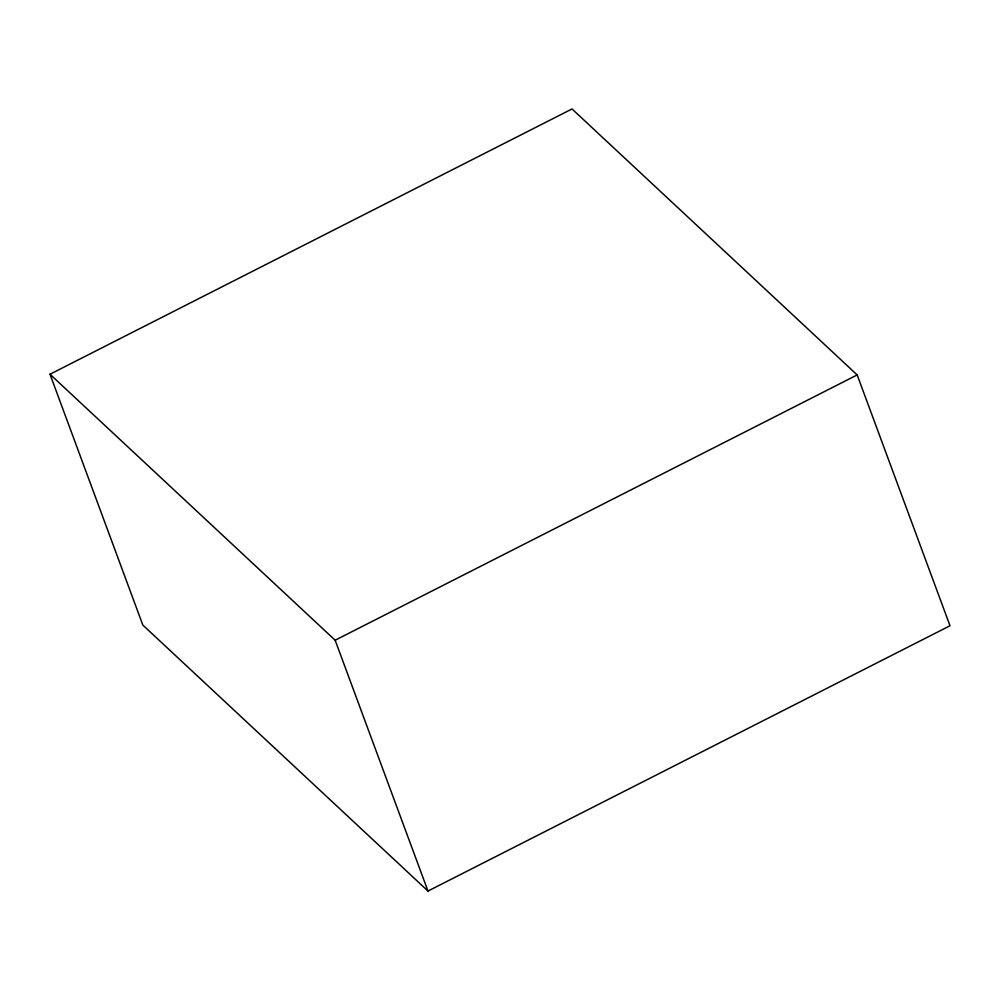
<?xml version="1.0" encoding="UTF-8"?>
<svg xmlns="http://www.w3.org/2000/svg" width="1000" height="1000" viewBox="0 0 1000 1000"><rect width="100%" height="100%" fill="white"/><g stroke="black" fill="none" stroke-linecap="round" stroke-linejoin="round"><path stroke-width="1.5" d="M50 374.237L572.025 108.95L857.175 374.938L950 625.763L427.975 891.05L142.825 625.062L50 374.237L335.15 640.225L427.975 891.05M335.15 640.225L857.175 374.938"/></g></svg>
